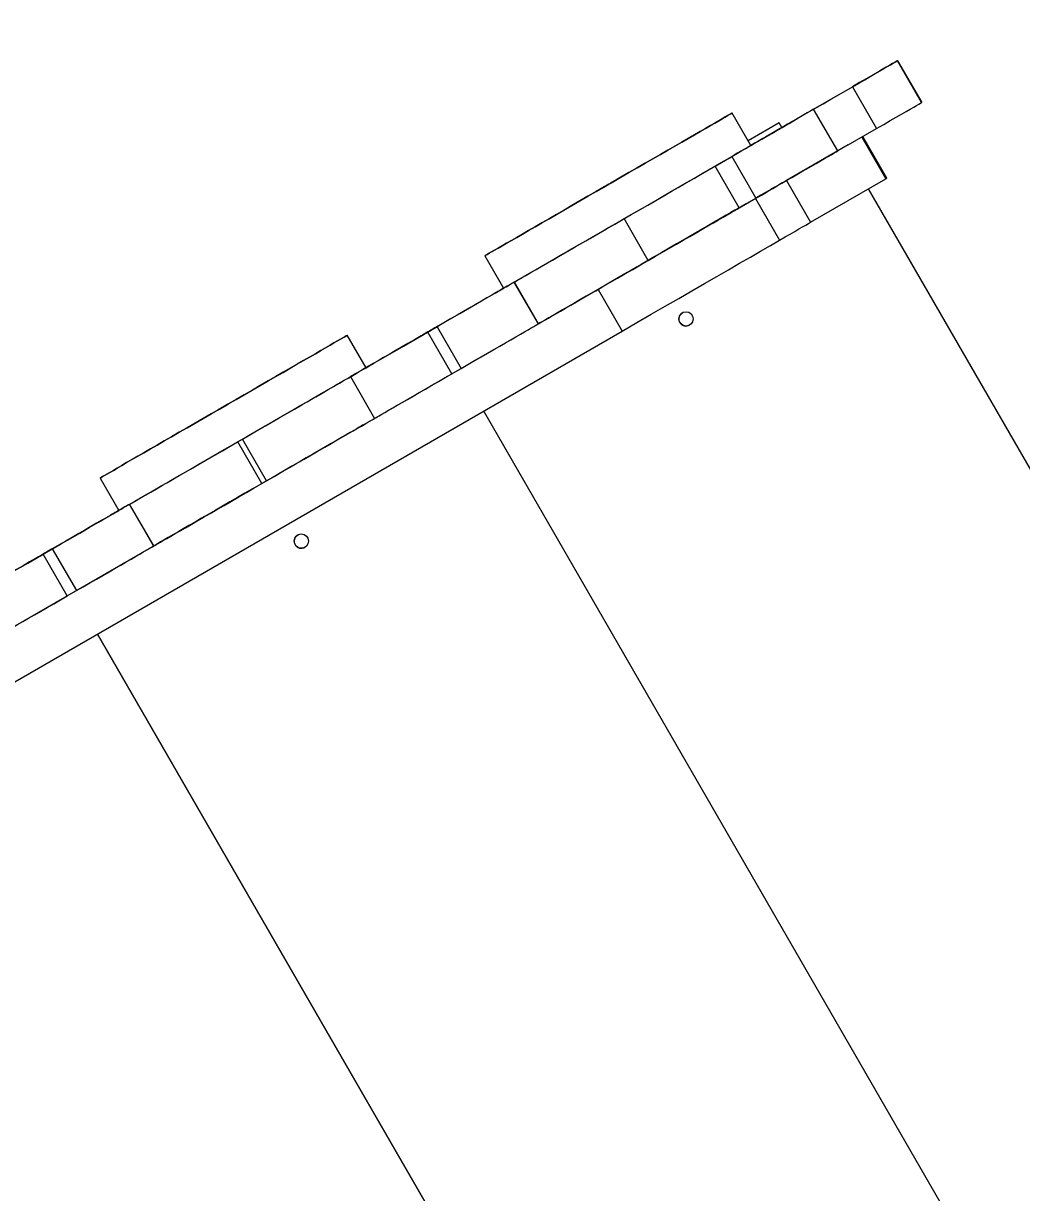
# Model space of a CAD drawing. Header units: millimetres. Extents: x -12977 to 11786, y -11805 to 10558.
# Drawn here: x 4849 to 5408, y 3620 to 4275 of the extents above; entities that cross this region are included whole.
import ezdxf

# ---------------------------------------------------------------- set-up
doc = ezdxf.new("R2010")
doc.units = ezdxf.units.MM
for name, color, linetype in [('DIKOM_ОБЪЕКТ', 7, 'Continuous'), ('DIKOM_РАЗМЕР_ЗОНА', 7, 'Continuous'), ('DIKOM_РАЗМЕР_ОБЪЕКТА', 7, 'Continuous')]:
    doc.layers.add(name, color=color, linetype=linetype)
doc.styles.add('style1', font='arial.ttf', dxfattribs={"width": 0.8})
doc.dimstyles.new('1-50', dxfattribs={"dimtxt": 300, "dimasz": 200, "dimexe": 100, "dimexo": 0, "dimgap": 100, "dimtad": 1, "dimtxsty": 'style1', "dimcen": 200, "dimclrd": 7, "dimclre": 7, "dimclrt": 7, "dimadec": 1, "dimazin": 2, "dimtfac": 1, "dimtmove": 0, "dimatfit": 2, "dimfxl": 0, "dimlwd": 25, "dimlwe": 18, "dimarcsym": 0})

# ---------------------------------------------------------------- blocks, each defined once
blk = doc.blocks.new('*D10')
at = {"layer": 'Defpoints', "color": 0, "transparency": 16777216}
for p in [(4270.31, 8458.22), (2861.68, -8997.09), (10043.37, -8997.09)]:
    blk.add_point(p, dxfattribs=at)
at = {"layer": 'DIKOM_РАЗМЕР_ОБЪЕКТА', "color": 7, "lineweight": 18, "transparency": 16777216}
for p, q in [((4270.31, 8458.22), (10143.37, 8458.22)), ((2861.68, -8997.09), (10143.37, -8997.09))]:
    blk.add_line(p, q, dxfattribs=at)
at = {"layer": 'DIKOM_РАЗМЕР_ОБЪЕКТА', "color": 7, "lineweight": 25, "transparency": 16777216}
blk.add_line((10043.37, 8258.22), (10043.37, -8797.09), dxfattribs=at)
at = {"layer": 'DIKOM_РАЗМЕР_ОБЪЕКТА', "color": 7, "transparency": 16777216}
for points in [[(10010.04, 8258.22), (10076.71, 8258.22), (10043.37, 8458.22)], [(10010.04, -8797.09), (10076.71, -8797.09), (10043.37, -8997.09)]]:
    blk.add_solid(points, dxfattribs=at)
at = {"layer": 'DIKOM_РАЗМЕР_ОБЪЕКТА', "color": 7, "transparency": 16777216, "insert": (9790.2, -3229.16), "char_height": 300, "attachment_point": 5, "rotation": 90, "style": 'style1'}
blk.add_mtext('17450', dxfattribs=at)
blk = doc.blocks.new('*D11')
at = {"layer": 'Defpoints', "color": 0, "transparency": 16777216}
for p in [(4304.4, 10557.6), (2504.07, -11339.72), (11686.06, -11339.72)]:
    blk.add_point(p, dxfattribs=at)
at = {"layer": 'DIKOM_РАЗМЕР_ЗОНА', "color": 7, "lineweight": 18, "transparency": 16777216}
for p, q in [((4304.4, 10557.6), (11786.06, 10557.6)), ((2504.07, -11339.72), (11786.06, -11339.72))]:
    blk.add_line(p, q, dxfattribs=at)
at = {"layer": 'DIKOM_РАЗМЕР_ЗОНА', "color": 7, "lineweight": 25, "transparency": 16777216}
blk.add_line((11686.06, 10357.6), (11686.06, -11139.72), dxfattribs=at)
at = {"layer": 'DIKOM_РАЗМЕР_ЗОНА', "color": 7, "transparency": 16777216}
for points in [[(11652.73, 10357.6), (11719.39, 10357.6), (11686.06, 10557.6)], [(11652.73, -11139.72), (11719.39, -11139.72), (11686.06, -11339.72)]]:
    blk.add_solid(points, dxfattribs=at)
at = {"layer": 'DIKOM_РАЗМЕР_ЗОНА', "color": 7, "transparency": 16777216, "insert": (11432.89, -3191.97), "char_height": 300, "attachment_point": 5, "rotation": 90, "style": 'style1'}
blk.add_mtext('21900', dxfattribs=at)

msp = doc.modelspace()

# ---------------------------------------------------------------- linework, layer by layer
at = {"layer": 'DIKOM_ОБЪЕКТ', "color": 7, "linetype": 'Continuous', "lineweight": 15}
for p, q in [((5338.92, 4254.134), (5338.928, 4254.139)), ((5352.42, 4230.752), (5338.92, 4254.134)), ((5338.928, 4254.139), (5352.428, 4230.756)), ((5291.865, 4226.966), (5313.685, 4239.564)), ((5313.685, 4239.564), (5327.185, 4216.182)), ((5305.365, 4203.584), (5291.865, 4226.966)), ((5352.42, 4230.752), (5352.428, 4230.756)), ((5256.644, 4206.632), (5246.144, 4224.818)), ((5272.509, 4219.257), (5255.143, 4209.231)), ((5272.509, 4219.257), (5255.143, 4209.231)), ((5274.009, 4216.658), (5272.509, 4219.257)), ((5272.509, 4219.257), (5272.509, 4219.257)), ((5274.009, 4216.658), (5272.509, 4219.257)), ((5311.143, 4206.92), (5327.185, 4216.182)), ((5256.651, 4206.636), (5256.643, 4206.632)), ((5256.649, 4206.635), (5256.643, 4206.632)), ((5256.651, 4206.636), (5256.649, 4206.635)), ((5261.846, 4209.635), (5261.847, 4209.636)), ((5311.143, 4206.92), (5276.689, 4187.027)), ((5318.847, 4211.368), (5332.347, 4187.985)), ((5332.908, 4188.309), (5319.408, 4211.692)), ((5236.682, 4195.106), (5246.022, 4200.499)), ((5246.022, 4200.499), (5259.522, 4177.116)), ((5250.181, 4171.724), (5236.682, 4195.106)), ((5276.689, 4187.027), (5290.188, 4163.644)), ((5290.188, 4163.644), (5332.347, 4187.985)), ((5618.621, 3669.683), (5322.621, 4182.37)), ((5618.622, 3669.683), (5322.622, 4182.371)), ((5250.181, 4171.724), (5259.522, 4177.116)), ((5255.403, 4174.738), (5255.41, 4174.742)), ((5259.253, 4176.961), (5272.753, 4153.578)), ((5199.165, 4142.27), (5185.665, 4165.652)), ((5107.579, 4144.818), (5118.079, 4126.632)), ((5193.046, 4138.736), (5198.242, 4141.736)), ((5124.119, 4130.118), (5124.13, 4130.125)), ((5137.619, 4106.735), (5124.119, 4130.118)), ((5137.63, 4106.742), (5124.13, 4130.125)), ((5171.024, 4126.021), (4566.464, 3776.978)), ((5112.89, 4123.636), (5112.89, 4123.635)), ((5112.89, 4123.636), (5112.89, 4123.636)), ((5171.024, 4126.021), (5184.524, 4102.639)), ((4579.964, 3753.595), (5184.524, 4102.639)), ((5075.618, 4102.116), (5080.814, 4105.116)), ((5089.118, 4078.733), (5075.618, 4102.116)), ((5080.814, 4105.116), (5094.314, 4081.733)), ((5137.619, 4106.735), (5137.63, 4106.742)), ((5040.991, 4082.124), (5030.491, 4100.311)), ((5040.998, 4082.129), (5040.991, 4082.124)), ((5040.996, 4082.128), (5040.991, 4082.124)), ((5040.998, 4082.129), (5040.996, 4082.128)), ((5046.193, 4085.128), (5046.194, 4085.128)), ((5089.118, 4078.733), (5094.314, 4081.733)), ((5032.32, 4077.118), (5032.32, 4077.118)), ((5032.32, 4077.118), (5045.82, 4053.735)), ((5402.968, 3545.175), (5106.968, 4057.862)), ((5402.969, 3545.176), (5106.969, 4057.862)), ((5039.745, 4050.227), (5039.76, 4050.237)), ((4969.105, 4040.621), (4971.703, 4042.121)), ((4982.605, 4017.238), (4969.105, 4040.621)), ((4985.203, 4018.738), (4971.703, 4042.121)), ((4891.927, 4020.311), (4902.427, 4002.124)), ((4977.387, 4014.225), (4982.583, 4017.225)), ((4982.605, 4017.238), (4985.203, 4018.738)), ((4908.46, 4005.607), (4908.479, 4005.618)), ((4921.96, 3982.224), (4908.46, 4005.607)), ((4921.979, 3982.235), (4908.479, 4005.618)), ((4897.237, 3999.128), (4897.237, 3999.128)), ((4902.426, 4002.125), (4901.83, 4001.78)), ((4859.96, 3977.605), (4865.156, 3980.605)), ((4873.46, 3954.222), (4859.96, 3977.605)), ((4865.156, 3980.605), (4878.656, 3957.222)), ((4921.96, 3982.224), (4921.979, 3982.235)), ((4873.46, 3954.222), (4878.656, 3957.222)), ((5186.449, 3420.167), (4890.449, 3932.854)), ((5186.45, 3420.168), (4890.451, 3932.855)), ((4890.462, 3932.861), (5186.461, 3420.175))]:
    msp.add_line(p, q, dxfattribs=at)
at = {"layer": 'DIKOM_ОБЪЕКТ', "color": 7, "linetype": 'Continuous', "lineweight": 15, "flags": 128}
for points in [[(5256.643, 4206.632), (5257.56, 4207.161), (5262.77, 4210.169), (5267.942, 4213.155), (5273.056, 4216.108), (5278.096, 4219.018), (5283.041, 4221.872), (5287.874, 4224.663), (5292.577, 4227.378), (5297.133, 4230.009), (5301.526, 4232.545), (5305.739, 4234.978), (5309.758, 4237.298), (5313.567, 4239.497), (5317.152, 4241.567), (5320.501, 4243.501), (5323.601, 4245.29), (5326.441, 4246.93), (5329.011, 4248.414), (5331.301, 4249.736), (5333.302, 4250.891), (5335.008, 4251.876), (5336.413, 4252.687), (5337.51, 4253.32), (5338.297, 4253.775), (5338.77, 4254.048), (5338.928, 4254.139)], [(5338.92, 4254.134), (5338.742, 4254.031), (5338.209, 4253.724), (5337.323, 4253.212), (5336.083, 4252.496), (5334.492, 4251.578), (5332.55, 4250.457), (5330.261, 4249.135), (5327.625, 4247.613), (5324.647, 4245.893), (5321.328, 4243.977), (5317.673, 4241.867), (5313.685, 4239.564)], [(5291.865, 4226.966), (5290.94, 4226.432), (5289.717, 4225.726), (5288.21, 4224.857), (5286.441, 4223.835), (5284.432, 4222.675), (5282.21, 4221.392), (5279.803, 4220.002), (5277.243, 4218.524), (5274.563, 4216.977), (5271.8, 4215.382), (5268.988, 4213.758), (5266.165, 4212.129), (5263.367, 4210.513), (5260.632, 4208.934), (5257.995, 4207.412), (5255.491, 4205.966), (5253.152, 4204.615), (5251.009, 4203.378), (5249.09, 4202.27), (5247.42, 4201.307), (5246.022, 4200.499)], [(5327.185, 4216.182), (5331.173, 4218.484), (5334.828, 4220.595), (5338.147, 4222.511), (5341.125, 4224.23), (5343.761, 4225.752), (5346.051, 4227.074), (5347.992, 4228.195), (5349.583, 4229.114), (5350.823, 4229.829), (5351.71, 4230.341), (5352.242, 4230.649), (5352.42, 4230.752)], [(5246.144, 4224.818), (5245.989, 4224.729), (5245.526, 4224.462), (5244.756, 4224.017), (5243.683, 4223.398), (5242.312, 4222.606), (5240.648, 4221.646), (5238.699, 4220.52), (5236.474, 4219.236), (5233.983, 4217.798), (5231.237, 4216.212), (5228.248, 4214.486), (5225.029, 4212.628), (5221.595, 4210.646), (5217.962, 4208.548), (5214.145, 4206.344), (5210.161, 4204.044), (5206.029, 4201.658), (5201.767, 4199.197), (5197.393, 4196.672), (5192.927, 4194.094), (5188.39, 4191.474), (5183.801, 4188.825), (5179.181, 4186.158), (5174.551, 4183.484), (5169.931, 4180.817), (5165.343, 4178.168), (5160.805, 4175.548), (5156.34, 4172.97), (5151.965, 4170.445), (5147.703, 4167.984), (5143.57, 4165.598), (5139.586, 4163.297), (5135.769, 4161.093), (5132.135, 4158.995), (5128.7, 4157.013), (5125.482, 4155.154), (5122.492, 4153.428), (5119.745, 4151.842), (5117.254, 4150.404), (5115.028, 4149.119), (5113.079, 4147.993), (5111.415, 4147.033), (5110.042, 4146.24), (5108.969, 4145.62), (5108.198, 4145.176), (5107.734, 4144.908), (5107.579, 4144.818), (5107.734, 4144.908), (5108.197, 4145.175), (5108.967, 4145.619), (5110.04, 4146.239), (5111.411, 4147.031), (5113.075, 4147.991), (5115.024, 4149.116), (5117.248, 4150.401), (5119.74, 4151.839), (5122.486, 4153.425), (5125.475, 4155.15), (5128.693, 4157.008), (5132.127, 4158.991), (5135.761, 4161.089), (5139.578, 4163.292), (5143.561, 4165.592), (5147.694, 4167.978), (5151.956, 4170.439), (5156.33, 4172.964), (5160.796, 4175.542), (5165.333, 4178.162), (5169.922, 4180.812), (5174.541, 4183.479), (5179.171, 4186.152), (5183.791, 4188.819), (5188.38, 4191.468), (5192.918, 4194.088), (5197.383, 4196.666), (5201.757, 4199.192), (5206.02, 4201.653), (5210.153, 4204.039), (5214.137, 4206.339), (5217.954, 4208.543), (5221.588, 4210.641), (5225.022, 4212.624), (5228.241, 4214.482), (5231.231, 4216.209), (5233.978, 4217.794), (5236.469, 4219.233), (5238.695, 4220.517), (5240.644, 4221.643), (5242.308, 4222.604), (5243.68, 4223.396), (5244.754, 4224.016), (5245.525, 4224.461), (5245.989, 4224.729), (5246.144, 4224.818)], [(5271.588, 4215.26), (5271.434, 4215.171), (5270.986, 4214.912), (5270.283, 4214.506), (5269.389, 4213.99), (5268.382, 4213.409), (5267.353, 4212.814), (5266.392, 4212.259), (5265.584, 4211.793), (5265.003, 4211.458), (5264.698, 4211.282), (5264.699, 4211.282), (5265.003, 4211.458), (5265.585, 4211.794), (5266.392, 4212.26), (5267.353, 4212.815), (5268.383, 4213.409), (5269.39, 4213.991), (5270.284, 4214.507), (5270.986, 4214.912), (5271.434, 4215.171), (5271.588, 4215.26)], [(5277.375, 4218.601), (5277.221, 4218.512), (5276.773, 4218.254), (5276.071, 4217.848), (5275.177, 4217.332), (5274.17, 4216.75), (5273.14, 4216.156), (5272.179, 4215.601), (5271.372, 4215.135), (5270.79, 4214.799), (5270.486, 4214.624), (5270.486, 4214.624), (5270.79, 4214.799), (5271.372, 4215.135), (5272.179, 4215.601), (5273.141, 4216.156), (5274.17, 4216.751), (5275.177, 4217.332), (5276.071, 4217.848), (5276.774, 4218.254), (5277.222, 4218.512), (5277.375, 4218.601)], [(5118.079, 4126.632), (5118.234, 4126.721), (5118.697, 4126.988), (5119.467, 4127.433), (5120.54, 4128.052), (5121.911, 4128.844), (5123.575, 4129.805), (5125.524, 4130.929), (5127.749, 4132.214), (5130.239, 4133.652), (5132.986, 4135.238), (5135.975, 4136.964), (5139.194, 4138.822), (5142.627, 4140.804), (5146.261, 4142.902), (5150.078, 4145.106), (5154.061, 4147.406), (5158.194, 4149.791), (5162.456, 4152.253), (5166.83, 4154.778), (5171.296, 4157.356), (5175.833, 4159.975), (5180.422, 4162.625), (5185.041, 4165.292), (5189.671, 4167.965), (5194.291, 4170.633), (5198.88, 4173.282), (5203.418, 4175.902), (5207.883, 4178.48), (5212.257, 4181.005), (5216.52, 4183.467), (5220.653, 4185.852), (5224.637, 4188.152), (5228.454, 4190.356), (5232.088, 4192.455), (5235.522, 4194.437), (5238.741, 4196.296), (5241.731, 4198.022), (5244.478, 4199.608), (5246.969, 4201.046), (5249.195, 4202.331), (5251.144, 4203.456), (5252.808, 4204.418), (5254.18, 4205.21), (5255.254, 4205.83), (5256.025, 4206.274), (5256.488, 4206.542), (5256.644, 4206.632)], [(5256.643, 4206.632), (5257.57, 4207.167), (5258.768, 4207.858), (5259.818, 4208.465), (5260.679, 4208.962), (5261.319, 4209.332), (5261.714, 4209.559), (5261.847, 4209.636)], [(5261.846, 4209.635), (5261.713, 4209.559), (5261.318, 4209.331), (5260.678, 4208.961), (5259.816, 4208.464), (5258.766, 4207.858), (5257.569, 4207.166), (5256.672, 4206.648)], [(5259.522, 4177.116), (5260.92, 4177.924), (5262.59, 4178.887), (5264.509, 4179.996), (5266.652, 4181.233), (5268.991, 4182.583), (5271.495, 4184.029), (5274.132, 4185.552), (5276.868, 4187.131), (5279.665, 4188.746), (5282.488, 4190.376), (5285.3, 4191.999), (5288.063, 4193.595), (5290.743, 4195.142), (5293.303, 4196.62), (5295.71, 4198.009), (5297.932, 4199.293), (5299.941, 4200.452), (5301.71, 4201.474), (5303.217, 4202.344), (5304.44, 4203.05), (5305.365, 4203.584)], [(5185.665, 4165.652), (5189.661, 4167.959), (5193.644, 4170.259), (5197.588, 4172.536), (5201.471, 4174.778), (5205.268, 4176.97), (5208.958, 4179.1), (5212.516, 4181.155), (5215.921, 4183.12), (5219.153, 4184.987), (5222.192, 4186.741), (5225.02, 4188.374), (5227.619, 4189.874), (5229.973, 4191.233), (5232.068, 4192.443), (5233.892, 4193.496), (5235.433, 4194.385), (5236.682, 4195.106)], [(5180.325, 4186.818), (5180.172, 4186.73), (5179.723, 4186.471), (5179.021, 4186.065), (5178.127, 4185.549), (5177.12, 4184.968), (5176.09, 4184.373), (5175.129, 4183.818), (5174.322, 4183.352), (5173.74, 4183.016), (5173.436, 4182.841), (5173.436, 4182.841), (5173.741, 4183.017), (5174.322, 4183.352), (5175.13, 4183.818), (5176.091, 4184.374), (5177.121, 4184.968), (5178.127, 4185.549), (5179.022, 4186.065), (5179.724, 4186.471), (5180.172, 4186.729), (5180.325, 4186.818)], [(5276.689, 4187.027), (5275.462, 4186.319), (5273.958, 4185.451), (5272.177, 4184.423), (5270.124, 4183.237), (5267.8, 4181.896), (5265.211, 4180.401), (5262.361, 4178.755), (5259.253, 4176.961)], [(5332.347, 4187.985), (5332.78, 4188.235), (5332.908, 4188.309)], [(5259.253, 4176.961), (5254.107, 4173.99), (5248.666, 4170.848), (5242.934, 4167.539), (5236.918, 4164.065), (5230.623, 4160.431), (5224.055, 4156.639), (5217.222, 4152.694), (5210.129, 4148.599), (5202.783, 4144.358), (5195.193, 4139.975), (5187.364, 4135.456), (5179.305, 4130.803), (5171.024, 4126.021)], [(5255.403, 4174.738), (5255.243, 4174.646), (5254.764, 4174.369), (5253.97, 4173.911), (5252.863, 4173.272), (5251.451, 4172.456), (5249.741, 4171.469), (5247.744, 4170.316), (5245.469, 4169.003), (5242.931, 4167.537), (5240.142, 4165.927), (5237.12, 4164.182), (5233.88, 4162.312), (5230.44, 4160.326), (5226.821, 4158.236), (5223.042, 4156.054), (5219.124, 4153.792), (5215.089, 4151.463), (5210.96, 4149.079), (5206.761, 4146.654), (5202.513, 4144.202), (5198.242, 4141.736)], [(5199.165, 4142.27), (5203.161, 4144.577), (5207.143, 4146.876), (5211.088, 4149.153), (5214.971, 4151.395), (5218.769, 4153.588), (5222.458, 4155.717), (5226.016, 4157.772), (5229.421, 4159.738), (5232.653, 4161.604), (5235.693, 4163.359), (5238.52, 4164.991), (5241.119, 4166.491), (5243.473, 4167.851), (5245.568, 4169.06), (5247.392, 4170.113), (5248.933, 4171.003), (5250.181, 4171.724)], [(5124.13, 4130.125), (5124.288, 4130.216), (5124.76, 4130.488), (5125.543, 4130.94), (5126.634, 4131.57), (5128.026, 4132.375), (5129.714, 4133.348), (5131.687, 4134.488), (5133.936, 4135.786), (5136.448, 4137.237), (5139.212, 4138.832), (5142.212, 4140.564), (5145.433, 4142.424), (5148.858, 4144.401), (5152.469, 4146.487), (5156.248, 4148.668), (5160.176, 4150.936), (5164.23, 4153.277), (5168.392, 4155.679), (5172.638, 4158.131), (5176.948, 4160.619), (5181.297, 4163.13), (5185.665, 4165.652)], [(5272.753, 4153.578), (5275.861, 4155.372), (5278.711, 4157.018), (5281.3, 4158.513), (5283.623, 4159.854), (5285.677, 4161.04), (5287.458, 4162.068), (5288.962, 4162.937), (5290.188, 4163.644)], [(5184.524, 4102.639), (5192.805, 4107.42), (5200.864, 4112.073), (5208.693, 4116.593), (5216.284, 4120.975), (5223.629, 4125.216), (5230.722, 4129.311), (5237.555, 4133.256), (5244.123, 4137.048), (5250.418, 4140.683), (5256.434, 4144.156), (5262.166, 4147.465), (5267.607, 4150.607), (5272.753, 4153.578)], [(5137.63, 4106.742), (5137.788, 4106.833), (5138.26, 4107.106), (5139.043, 4107.558), (5140.134, 4108.188), (5141.526, 4108.992), (5143.214, 4109.966), (5145.187, 4111.105), (5147.435, 4112.403), (5149.948, 4113.854), (5152.712, 4115.449), (5155.712, 4117.182), (5158.932, 4119.041), (5162.358, 4121.018), (5165.969, 4123.104), (5169.748, 4125.286), (5173.676, 4127.553), (5177.731, 4129.894), (5181.892, 4132.297), (5186.138, 4134.748), (5190.448, 4137.237), (5194.798, 4139.748), (5199.165, 4142.27)], [(5193.046, 4138.736), (5188.774, 4136.27), (5184.527, 4133.817), (5180.327, 4131.393), (5176.198, 4129.009), (5172.164, 4126.68), (5168.246, 4124.418), (5164.467, 4122.236), (5160.848, 4120.147), (5157.409, 4118.161), (5154.169, 4116.291), (5151.147, 4114.546), (5148.359, 4112.936), (5145.821, 4111.471), (5143.547, 4110.158), (5141.55, 4109.005), (5139.841, 4108.019), (5138.43, 4107.204), (5137.623, 4106.738)], [(5124.119, 4130.118), (5123.954, 4130.023), (5123.46, 4129.738), (5122.642, 4129.266), (5121.506, 4128.61), (5120.06, 4127.775), (5118.316, 4126.767), (5116.286, 4125.595), (5113.986, 4124.268), (5111.434, 4122.794), (5108.649, 4121.186), (5105.651, 4119.456), (5102.465, 4117.616), (5099.114, 4115.682), (5095.624, 4113.667), (5092.022, 4111.586), (5088.334, 4109.457), (5084.588, 4107.295), (5080.814, 4105.116)], [(5040.991, 4082.125), (5042.062, 4082.743), (5051.881, 4088.413), (5061.942, 4094.221), (5072.238, 4100.165), (5082.766, 4106.244), (5093.52, 4112.453), (5104.495, 4118.789), (5115.687, 4125.251), (5117.978, 4126.573)], [(5118.057, 4126.619), (5117.166, 4126.104), (5115.968, 4125.413), (5114.918, 4124.807), (5114.057, 4124.309), (5113.417, 4123.94), (5113.023, 4123.712), (5112.89, 4123.635)], [(5112.89, 4123.636), (5113.024, 4123.713), (5113.418, 4123.941), (5114.058, 4124.31), (5114.92, 4124.808), (5115.97, 4125.414), (5117.168, 4126.106), (5118.023, 4126.599)], [(5075.618, 4102.116), (5071.844, 4099.937), (5068.099, 4097.775), (5064.411, 4095.646), (5060.808, 4093.565), (5057.319, 4091.551), (5053.968, 4089.616), (5050.782, 4087.777), (5047.785, 4086.047), (5045, 4084.439), (5042.448, 4082.966), (5040.149, 4081.638), (5038.12, 4080.466), (5036.376, 4079.459), (5034.93, 4078.625), (5033.795, 4077.969), (5032.977, 4077.497), (5032.484, 4077.213), (5032.32, 4077.118)], [(5077.892, 4103.429), (5077.738, 4103.34), (5077.289, 4103.081), (5076.587, 4102.676), (5075.693, 4102.159), (5074.686, 4101.578), (5073.656, 4100.984), (5072.695, 4100.429), (5071.888, 4099.962), (5071.306, 4099.627), (5071.002, 4099.451), (5071.002, 4099.451), (5071.306, 4099.627), (5071.888, 4099.963), (5072.695, 4100.429), (5073.657, 4100.984), (5074.686, 4101.578), (5075.693, 4102.159), (5076.587, 4102.676), (5077.29, 4103.081), (5077.738, 4103.34), (5077.892, 4103.429)], [(5081.782, 4105.675), (5081.628, 4105.586), (5081.18, 4105.327), (5080.478, 4104.922), (5079.584, 4104.406), (5078.577, 4103.824), (5077.547, 4103.23), (5076.586, 4102.675), (5075.779, 4102.209), (5075.197, 4101.873), (5074.893, 4101.697), (5074.893, 4101.697), (5075.197, 4101.873), (5075.779, 4102.209), (5076.586, 4102.675), (5077.548, 4103.23), (5078.577, 4103.825), (5079.584, 4104.406), (5080.478, 4104.922), (5081.18, 4105.328), (5081.629, 4105.586), (5081.782, 4105.675)], [(5094.314, 4081.733), (5098.088, 4083.912), (5101.833, 4086.074), (5105.522, 4088.204), (5109.124, 4090.284), (5112.615, 4092.299), (5115.965, 4094.234), (5119.152, 4096.073), (5122.149, 4097.803), (5124.934, 4099.411), (5127.486, 4100.885), (5129.786, 4102.213), (5131.816, 4103.385), (5133.56, 4104.392), (5135.006, 4105.227), (5136.142, 4105.883), (5136.96, 4106.355), (5137.454, 4106.64), (5137.619, 4106.735)], [(5030.491, 4100.311), (5030.336, 4100.222), (5029.873, 4099.954), (5029.104, 4099.51), (5028.03, 4098.89), (5026.659, 4098.099), (5024.995, 4097.138), (5023.047, 4096.013), (5020.822, 4094.728), (5018.331, 4093.29), (5015.584, 4091.705), (5012.595, 4089.979), (5009.377, 4088.121), (5005.943, 4086.138), (5002.309, 4084.04), (4998.492, 4081.836), (4994.509, 4079.537), (4990.377, 4077.151), (4986.114, 4074.69), (4981.74, 4072.165), (4977.275, 4069.587), (4972.737, 4066.967), (4968.149, 4064.318), (4963.529, 4061.65), (4958.899, 4058.977), (4954.279, 4056.31), (4949.69, 4053.661), (4945.153, 4051.041), (4940.687, 4048.463), (4936.313, 4045.937), (4932.05, 4043.476), (4927.917, 4041.09), (4923.934, 4038.79), (4920.116, 4036.586), (4916.482, 4034.488), (4913.048, 4032.505), (4909.829, 4030.647), (4906.839, 4028.921), (4904.093, 4027.335), (4901.601, 4025.896), (4899.375, 4024.611), (4897.426, 4023.486), (4895.762, 4022.525), (4894.39, 4021.733), (4893.316, 4021.113), (4892.545, 4020.668), (4892.082, 4020.4), (4891.927, 4020.311), (4892.081, 4020.4), (4892.544, 4020.667), (4893.314, 4021.112), (4894.387, 4021.731), (4895.759, 4022.523), (4897.422, 4023.484), (4899.371, 4024.609), (4901.596, 4025.893), (4904.087, 4027.331), (4906.833, 4028.917), (4909.822, 4030.643), (4913.041, 4032.501), (4916.475, 4034.483), (4920.108, 4036.581), (4923.925, 4038.785), (4927.909, 4041.085), (4932.041, 4043.471), (4936.304, 4045.932), (4940.678, 4048.457), (4945.143, 4051.035), (4949.68, 4053.655), (4954.269, 4056.304), (4958.889, 4058.971), (4963.519, 4061.645), (4968.139, 4064.312), (4972.728, 4066.961), (4977.265, 4069.581), (4981.731, 4072.159), (4986.105, 4074.684), (4990.368, 4077.145), (4994.5, 4079.532), (4998.484, 4081.832), (5002.302, 4084.035), (5005.935, 4086.134), (5009.37, 4088.116), (5012.589, 4089.975), (5015.578, 4091.701), (5018.325, 4093.287), (5020.816, 4094.725), (5023.042, 4096.01), (5024.991, 4097.135), (5026.656, 4098.097), (5028.028, 4098.889), (5029.102, 4099.509), (5029.872, 4099.953), (5030.336, 4100.221), (5030.491, 4100.311)], [(4902.427, 4002.124), (4902.581, 4002.213), (4903.044, 4002.481), (4903.814, 4002.925), (4904.887, 4003.545), (4906.259, 4004.336), (4907.922, 4005.297), (4909.871, 4006.422), (4912.096, 4007.707), (4914.587, 4009.145), (4917.333, 4010.731), (4920.322, 4012.456), (4923.541, 4014.314), (4926.975, 4016.297), (4930.608, 4018.395), (4934.425, 4020.598), (4938.409, 4022.899), (4942.541, 4025.284), (4946.804, 4027.745), (4951.178, 4030.27), (4955.643, 4032.849), (4960.18, 4035.468), (4964.769, 4038.118), (4969.389, 4040.785), (4974.019, 4043.458), (4978.639, 4046.125), (4983.228, 4048.774), (4987.765, 4051.394), (4992.231, 4053.973), (4996.605, 4056.498), (5000.868, 4058.959), (5005, 4061.345), (5008.984, 4063.645), (5012.801, 4065.849), (5016.435, 4067.947), (5019.87, 4069.93), (5023.089, 4071.788), (5026.078, 4073.515), (5028.825, 4075.1), (5031.317, 4076.539), (5033.542, 4077.823), (5035.491, 4078.949), (5037.156, 4079.91), (5038.528, 4080.702), (5039.602, 4081.322), (5040.372, 4081.767), (5040.836, 4082.035), (5040.991, 4082.124)], [(5040.991, 4082.124), (5041.917, 4082.659), (5043.115, 4083.351), (5044.165, 4083.957), (5045.026, 4084.454), (5045.667, 4084.824), (5046.061, 4085.051), (5046.194, 4085.128)], [(5046.193, 4085.128), (5046.06, 4085.051), (5045.665, 4084.823), (5045.025, 4084.453), (5044.163, 4083.956), (5043.113, 4083.35), (5041.916, 4082.658), (5041.019, 4082.141)], [(4971.703, 4042.121), (4976.028, 4044.617), (4980.33, 4047.102), (4984.589, 4049.561), (4988.782, 4051.981), (4992.888, 4054.352), (4996.886, 4056.66), (5000.755, 4058.894), (5004.477, 4061.043), (5008.031, 4063.095), (5011.401, 4065.04), (5014.568, 4066.869), (5017.516, 4068.571), (5020.232, 4070.139), (5022.699, 4071.563), (5024.907, 4072.838), (5026.844, 4073.956), (5028.5, 4074.912), (5029.866, 4075.701), (5030.936, 4076.319), (5031.704, 4076.762), (5032.166, 4077.029), (5032.32, 4077.118)], [(5045.82, 4053.735), (5045.984, 4053.83), (5046.477, 4054.115), (5047.295, 4054.587), (5048.43, 4055.242), (5049.876, 4056.077), (5051.62, 4057.083), (5053.649, 4058.255), (5055.949, 4059.583), (5058.5, 4061.056), (5061.285, 4062.664), (5064.282, 4064.394), (5067.468, 4066.233), (5070.818, 4068.168), (5074.308, 4070.183), (5077.911, 4072.263), (5081.599, 4074.392), (5085.344, 4076.555), (5089.118, 4078.733)], [(4964.673, 4062.311), (4964.519, 4062.222), (4964.071, 4061.963), (4963.369, 4061.558), (4962.474, 4061.041), (4961.467, 4060.46), (4960.438, 4059.866), (4959.477, 4059.311), (4958.669, 4058.845), (4958.088, 4058.509), (4957.783, 4058.333), (4957.783, 4058.333), (4958.088, 4058.509), (4958.67, 4058.845), (4959.477, 4059.311), (4960.438, 4059.866), (4961.468, 4060.461), (4962.475, 4061.042), (4963.369, 4061.558), (4964.071, 4061.963), (4964.519, 4062.222), (4964.673, 4062.311)], [(5039.745, 4050.227), (5039.585, 4050.135), (5039.106, 4049.858), (5038.311, 4049.4), (5037.204, 4048.761), (5035.792, 4047.945), (5034.083, 4046.958), (5032.085, 4045.805), (5029.811, 4044.492), (5027.272, 4043.026), (5024.484, 4041.416), (5021.461, 4039.671), (5018.221, 4037.801), (5014.782, 4035.815), (5011.163, 4033.725), (5007.383, 4031.543), (5003.466, 4029.281), (4999.431, 4026.952), (4995.302, 4024.568), (4991.102, 4022.143), (4986.855, 4019.691), (4982.583, 4017.225)], [(4985.203, 4018.738), (4989.528, 4021.235), (4993.83, 4023.719), (4998.089, 4026.178), (5002.282, 4028.599), (5006.388, 4030.969), (5010.386, 4033.277), (5014.255, 4035.511), (5017.977, 4037.66), (5021.531, 4039.712), (5024.901, 4041.658), (5028.068, 4043.486), (5031.016, 4045.188), (5033.731, 4046.756), (5036.199, 4048.181), (5038.407, 4049.456), (5040.344, 4050.573), (5042, 4051.53), (5043.366, 4052.318), (5044.436, 4052.936), (5045.204, 4053.38), (5045.666, 4053.646), (5045.82, 4053.735)], [(4908.479, 4005.618), (4908.633, 4005.708), (4909.096, 4005.975), (4909.865, 4006.418), (4910.936, 4007.037), (4912.302, 4007.826), (4913.959, 4008.782), (4915.896, 4009.901), (4918.105, 4011.176), (4920.573, 4012.601), (4923.288, 4014.169), (4926.238, 4015.871), (4929.405, 4017.7), (4932.775, 4019.645), (4936.33, 4021.698), (4940.051, 4023.847), (4943.921, 4026.081), (4947.919, 4028.389), (4952.026, 4030.76), (4956.219, 4033.181), (4960.477, 4035.64), (4964.78, 4038.124), (4969.105, 4040.621)], [(4921.979, 3982.235), (4922.133, 3982.325), (4922.596, 3982.592), (4923.365, 3983.036), (4924.436, 3983.654), (4925.802, 3984.443), (4927.459, 3985.399), (4929.396, 3986.518), (4931.605, 3987.793), (4934.073, 3989.218), (4936.788, 3990.786), (4939.738, 3992.488), (4942.905, 3994.317), (4946.275, 3996.263), (4949.83, 3998.315), (4953.551, 4000.464), (4957.421, 4002.698), (4961.419, 4005.007), (4965.526, 4007.377), (4969.719, 4009.798), (4973.978, 4012.257), (4978.28, 4014.741), (4982.605, 4017.238)], [(4977.387, 4014.225), (4973.116, 4011.759), (4968.868, 4009.307), (4964.668, 4006.882), (4960.54, 4004.498), (4956.505, 4002.169), (4952.588, 3999.907), (4948.809, 3997.725), (4945.19, 3995.636), (4941.751, 3993.65), (4938.511, 3991.78), (4935.489, 3990.035), (4932.701, 3988.426), (4930.163, 3986.96), (4927.889, 3985.647), (4925.892, 3984.494), (4924.183, 3983.508), (4922.772, 3982.693), (4921.964, 3982.227)], [(4908.46, 4005.607), (4908.295, 4005.512), (4907.802, 4005.227), (4906.984, 4004.755), (4905.848, 4004.098), (4904.402, 4003.264), (4902.657, 4002.257), (4900.627, 4001.085), (4898.328, 3999.757), (4895.776, 3998.283), (4892.99, 3996.675), (4889.993, 3994.945), (4886.807, 3993.105), (4883.456, 3991.171), (4879.966, 3989.156), (4876.363, 3987.076), (4872.675, 3984.946), (4868.93, 3982.784), (4865.156, 3980.605)], [(4843.102, 3967.873), (4847.166, 3970.22), (4851.44, 3972.687), (4855.908, 3975.267), (4860.554, 3977.949), (4865.358, 3980.723), (4870.303, 3983.578), (4875.37, 3986.503), (4880.538, 3989.487), (4885.789, 3992.519), (4891.102, 3995.586), (4896.455, 3998.677), (4901.83, 4001.78)], [(4902.404, 4002.112), (4901.513, 4001.597), (4900.315, 4000.905), (4899.266, 4000.299), (4898.404, 3999.802), (4897.764, 3999.432), (4897.37, 3999.205), (4897.237, 3999.128)], [(4897.237, 3999.128), (4897.371, 3999.205), (4897.765, 3999.433), (4898.405, 3999.803), (4899.267, 4000.3), (4900.317, 4000.906), (4901.515, 4001.598), (4902.37, 4002.092)], [(4859.96, 3977.605), (4856.186, 3975.426), (4852.441, 3973.264), (4848.753, 3971.135), (4845.15, 3969.055), (4841.66, 3967.04), (4838.309, 3965.105), (4835.124, 3963.266), (4832.127, 3961.536), (4829.342, 3959.928), (4826.79, 3958.455), (4824.491, 3957.127), (4822.461, 3955.955), (4820.717, 3954.948), (4819.272, 3954.114), (4818.136, 3953.458), (4817.319, 3952.986), (4816.826, 3952.702), (4816.662, 3952.607)], [(4861.682, 3978.6), (4861.528, 3978.511), (4861.08, 3978.252), (4860.377, 3977.847), (4859.483, 3977.33), (4858.477, 3976.749), (4857.447, 3976.155), (4856.486, 3975.6), (4855.678, 3975.134), (4855.097, 3974.798), (4854.793, 3974.622), (4854.793, 3974.622), (4855.097, 3974.798), (4855.679, 3975.134), (4856.486, 3975.6), (4857.447, 3976.155), (4858.477, 3976.749), (4859.484, 3977.33), (4860.378, 3977.847), (4861.08, 3978.252), (4861.528, 3978.511), (4861.682, 3978.6)], [(4866.05, 3981.121), (4865.896, 3981.032), (4865.447, 3980.773), (4864.745, 3980.368), (4863.851, 3979.852), (4862.844, 3979.271), (4861.814, 3978.676), (4860.853, 3978.121), (4860.046, 3977.655), (4859.464, 3977.319), (4859.16, 3977.144), (4859.16, 3977.144), (4859.465, 3977.319), (4860.046, 3977.655), (4860.853, 3978.121), (4861.815, 3978.676), (4862.845, 3979.271), (4863.851, 3979.852), (4864.746, 3980.368), (4865.448, 3980.774), (4865.896, 3981.032), (4866.05, 3981.121)], [(4878.656, 3957.222), (4882.43, 3959.401), (4886.175, 3961.564), (4889.863, 3963.693), (4893.466, 3965.773), (4896.956, 3967.788), (4900.307, 3969.723), (4903.493, 3971.562), (4906.49, 3973.292), (4909.275, 3974.9), (4911.828, 3976.374), (4914.127, 3977.702), (4916.157, 3978.874), (4917.902, 3979.881), (4919.348, 3980.716), (4920.484, 3981.372), (4921.302, 3981.844), (4921.795, 3982.129), (4921.96, 3982.224)], [(4830.162, 3929.224), (4830.326, 3929.319), (4830.819, 3929.604), (4831.636, 3930.076), (4832.772, 3930.731), (4834.217, 3931.566), (4835.961, 3932.573), (4837.991, 3933.744), (4840.29, 3935.072), (4842.842, 3936.545), (4845.627, 3938.153), (4848.624, 3939.883), (4851.809, 3941.723), (4855.16, 3943.657), (4858.65, 3945.672), (4862.253, 3947.752), (4865.941, 3949.881), (4869.686, 3952.043), (4873.46, 3954.222)]]:
    msp.add_lwpolyline(points, dxfattribs=at)
at = {"layer": 'DIKOM_ОБЪЕКТ', "color": 7, "linetype": 'Continuous', "lineweight": 15}
for centre in [(5220.367, 4109.478), (5004.714, 3984.97)]:
    msp.add_circle(centre, 4, dxfattribs=at)
for centre in [(5220.369, 4109.479), (5004.716, 3984.971)]:
    msp.add_arc(centre, 4, 121.181188, 301.181188, dxfattribs=at)

# ---------------------------------------------------------------- dimensions: what is measured, and where the dimension line sits
at = {"layer": 'DIKOM_РАЗМЕР_ЗОНА'}
dim = msp.add_linear_dim(base=(11686.061, -11339.718), p1=(4304.397, 10557.602), p2=(2504.073, -11339.718), angle=90, text='21900', dimstyle='1-50', dxfattribs=at)
dim.commit()
dim.dimension.update_dxf_attribs({"geometry": '*D11', "text_midpoint": (11686.061, -3191.969), "dimtype": 160})
at = {"layer": 'DIKOM_РАЗМЕР_ОБЪЕКТА'}
dim = msp.add_linear_dim(base=(10043.372, -8997.089), p1=(4270.308, 8458.216), p2=(2861.678, -8997.089), angle=90, text='17450', dimstyle='1-50', dxfattribs=at)
dim.commit()
dim.dimension.update_dxf_attribs({"geometry": '*D10', "text_midpoint": (10043.372, -3229.158), "dimtype": 160})

doc.saveas('drawing.dxf')
